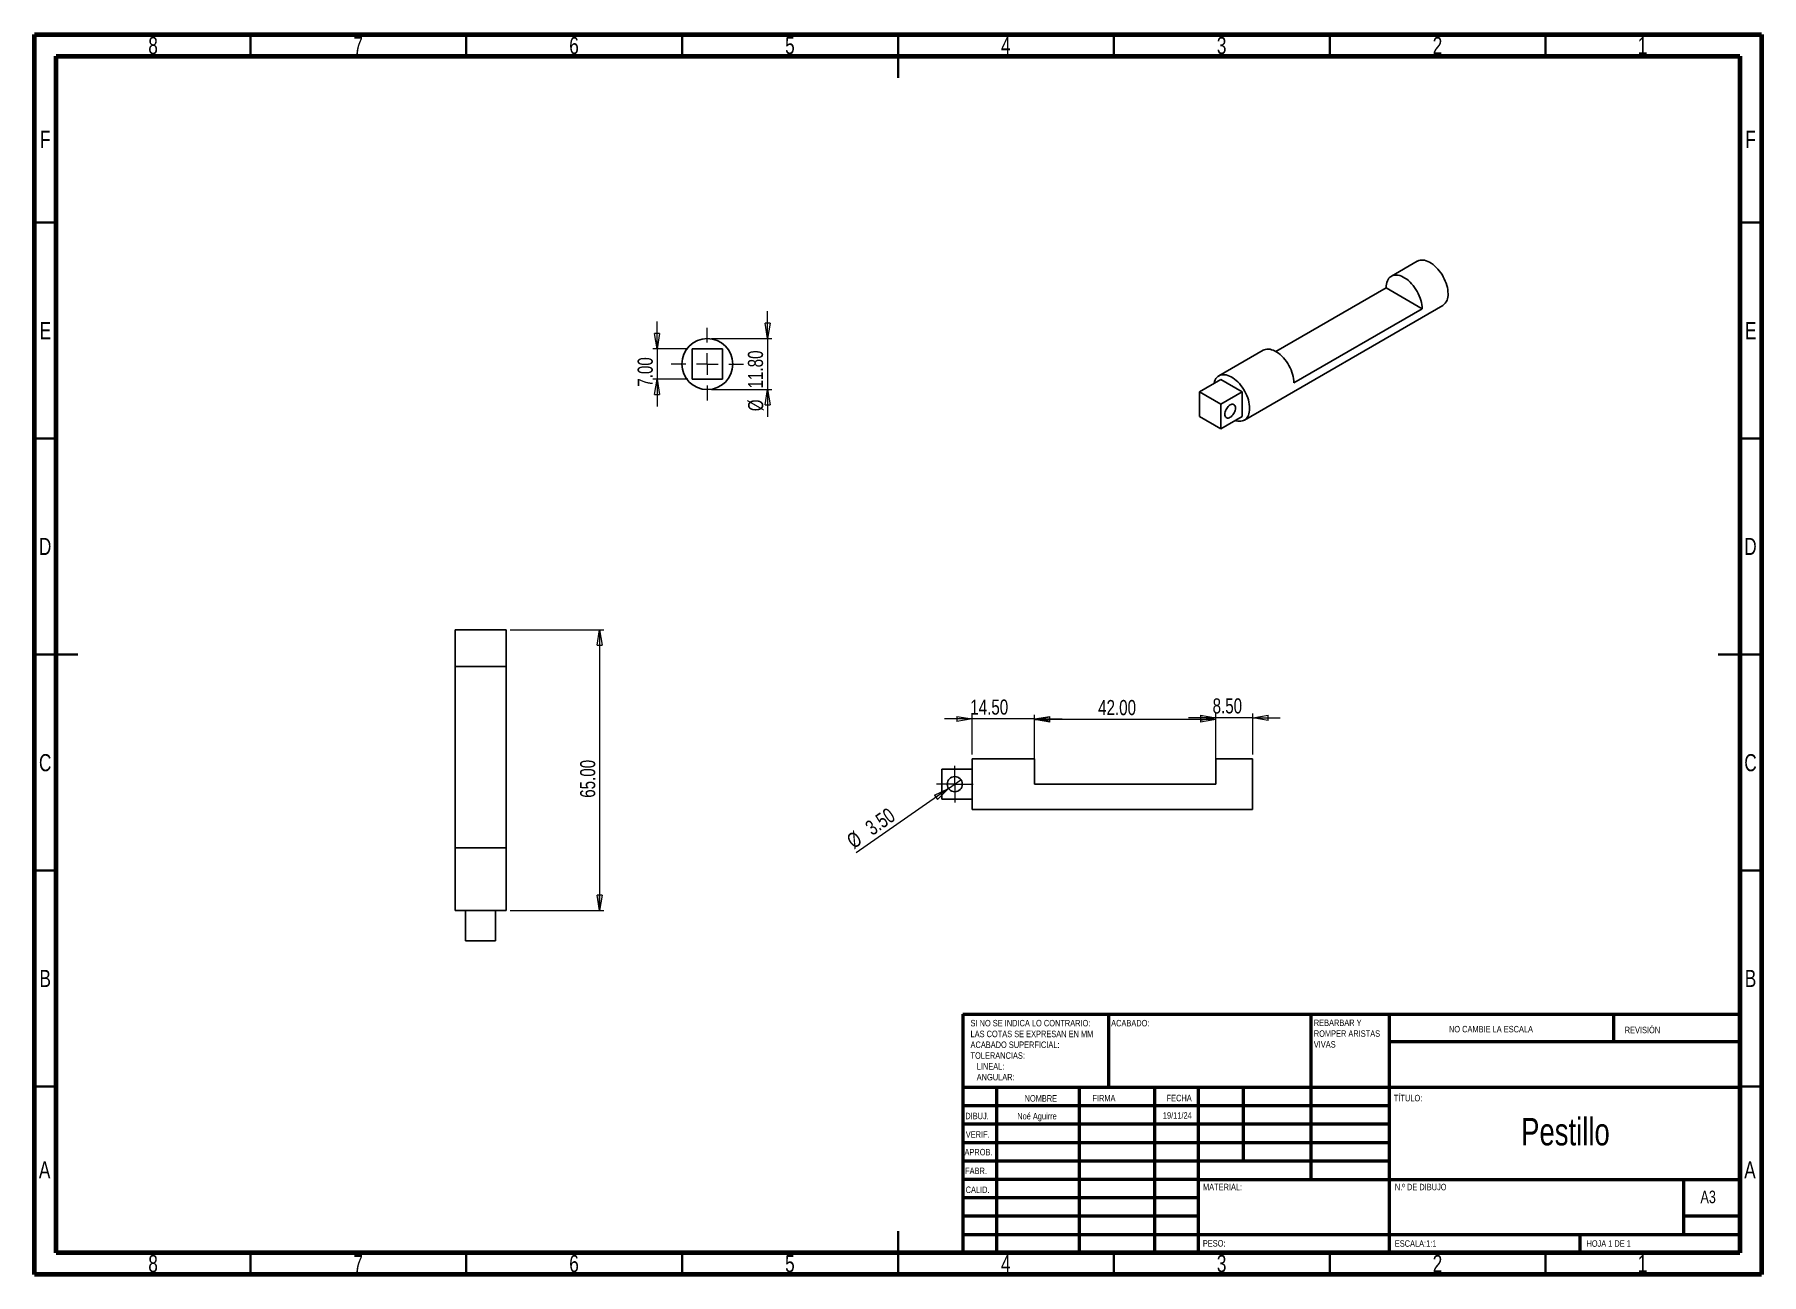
# Model space of a CAD drawing. Header units: millimetres. Extents: x 15 to 415, y 5 to 292.
import ezdxf

# ---------------------------------------------------------------- set-up
doc = ezdxf.new("R2010")
doc.units = ezdxf.units.MM
doc.styles.add('SLDTEXTSTYLE0', font='TXT', dxfattribs={"width": 0.75})
doc.styles.add('SLDTEXTSTYLE1', font='TXT', dxfattribs={"width": 0.681818})
doc.dimstyles.new('SLDDIMSTYLE0', dxfattribs={"dimtxt": 3.5, "dimasz": 3.556, "dimexe": 0, "dimexo": 0.0625, "dimgap": 0.875, "dimtad": 1, "dimrnd": 1e-09, "dimzin": 4, "dimdsep": 46, "dimtxsty": 'SLDTEXTSTYLE0', "dimblk1": 'CLOSED', "dimblk2": 'CLOSED', "dimsah": 1, "dimcen": 0.09, "dimadec": 0, "dimazin": 1, "dimtfac": 1, "dimtmove": 0, "dimatfit": 0, "dimldrblk": 'CLOSED', "dimfxl": 1, "dimfrac": 2, "dimtolj": 1, "dimtzin": 12, "dimarcsym": 0})
doc.dimstyles.new('SLDDIMSTYLE1', dxfattribs={"dimtxt": 3.5, "dimasz": 3.556, "dimexe": 0, "dimexo": 0.0625, "dimgap": 0.875, "dimtad": 1, "dimrnd": 1e-09, "dimzin": 4, "dimdsep": 46, "dimtxsty": 'SLDTEXTSTYLE0', "dimblk1": 'CLOSED', "dimblk2": 'CLOSED', "dimsah": 1, "dimcen": 0.09, "dimadec": 0, "dimazin": 1, "dimtfac": 1, "dimtofl": 0, "dimtmove": 0, "dimatfit": 3, "dimldrblk": 'CLOSED', "dimfxl": 1, "dimfrac": 2, "dimtolj": 1, "dimtzin": 12, "dimarcsym": 0})
doc.dimstyles.new('SLDDIMSTYLE2', dxfattribs={"dimtxt": 3.5, "dimasz": 3.556, "dimexe": 0, "dimexo": 0.0625, "dimgap": 0.875, "dimtad": 1, "dimrnd": 1e-09, "dimzin": 4, "dimdsep": 46, "dimtxsty": 'SLDTEXTSTYLE0', "dimblk1": 'NONE', "dimblk2": 'CLOSED', "dimsah": 1, "dimcen": 0, "dimadec": 0, "dimazin": 1, "dimtfac": 1, "dimtmove": 0, "dimatfit": 3, "dimldrblk": 'NONE', "dimfxl": 1, "dimfrac": 2, "dimtolj": 1, "dimtzin": 12, "dimarcsym": 0})

# ---------------------------------------------------------------- blocks, each defined once
blk = doc.blocks.new('_Closed')
at = {"color": 0, "linetype": 'ByBlock', "lineweight": -2}
for p, q in [((-1, 0.166667), (0, 0)), ((-1, 0.166667), (-1, -0.166667)), ((0, 0), (-1, -0.166667)), ((0, 0), (-1, 0))]:
    blk.add_line(p, q, dxfattribs=at)
blk = doc.blocks.new('_D')
at = {"color": 7, "linetype": 'Continuous', "lineweight": 0}
for p, q in [((184.79, 221.63), (184.79, 227.98)), ((171.84, 221.63), (185.79, 221.63)), ((184.79, 221.63), (184.79, 209.83)), ((171.84, 209.83), (185.79, 209.83)), ((184.79, 209.83), (184.79, 203.48))]:
    blk.add_line(p, q, dxfattribs=at)
at = {"color": 7, "linetype": 'Continuous', "lineweight": 18, "xscale": 3.556, "yscale": 3.556}
for p, rotation in [((184.79, 221.63, -3.5), 270), ((184.79, 209.83, -3.5), 90)]:
    blk.add_blockref('_Closed', p, dxfattribs=dict(at, rotation=rotation))
at = {"color": 7, "linetype": 'Continuous', "lineweight": 18, "char_height": 3.5, "attachment_point": 1, "rotation": 90, "style": 'SLDTEXTSTYLE0'}
for s, insert in [('11.80', (180.23, 210.09)), ('%%c', (180.28, 204.81))]:
    blk.add_mtext(s, dxfattribs=dict(at, insert=insert))
blk = doc.blocks.new('_D_1')
at = {"color": 7, "linetype": 'Continuous', "lineweight": 0}
for p, q in [((159.2, 219.23), (159.2, 225.58)), ((166.34, 219.23), (158.2, 219.23)), ((159.2, 219.23), (159.2, 212.23)), ((166.34, 212.23), (158.2, 212.23)), ((159.2, 212.23), (159.2, 205.88))]:
    blk.add_line(p, q, dxfattribs=at)
at = {"color": 7, "linetype": 'Continuous', "lineweight": 18, "xscale": 3.556, "yscale": 3.556}
for p, rotation in [((159.2, 219.23, -3.5), 270), ((159.2, 212.23, -3.5), 90)]:
    blk.add_blockref('_Closed', p, dxfattribs=dict(at, rotation=rotation))
at = {"color": 7, "linetype": 'Continuous', "lineweight": 18, "insert": (154.69, 210.48), "char_height": 3.5, "attachment_point": 1, "rotation": 90, "style": 'SLDTEXTSTYLE0'}
blk.add_mtext('7.00', dxfattribs=at)
blk = doc.blocks.new('SW_CENTERMARKSYMBOL_0')
at = {"color": 0, "linetype": 'Continuous', "lineweight": 18}
for p, q in [((0, 5), (0, 8.4)), ((-5, 0), (-8.4, 0)), ((0, 0), (-2.5, 0)), ((0, 0), (0, 2.5)), ((0, 0), (0, -2.5)), ((0, 0), (2.5, 0)), ((5, 0), (8.4, 0)), ((0, -5), (0, -8.4))]:
    blk.add_line(p, q, dxfattribs=at)
blk = doc.blocks.new('_D_2')
at = {"color": 7, "linetype": 'Continuous', "lineweight": 0}
for p, q in [((125.2, 154.22), (146.89, 154.22)), ((145.89, 154.22), (145.89, 89.22)), ((125.2, 89.22), (146.89, 89.22))]:
    blk.add_line(p, q, dxfattribs=at)
at = {"color": 7, "linetype": 'Continuous', "lineweight": 18, "xscale": 3.556, "yscale": 3.556}
for p, rotation in [((145.89, 154.22), 90), ((145.89, 89.22), 270)]:
    blk.add_blockref('_Closed', p, dxfattribs=dict(at, rotation=rotation))
at = {"color": 7, "linetype": 'Continuous', "lineweight": 18, "insert": (141.37, 115.33), "char_height": 3.5, "attachment_point": 1, "rotation": 90, "style": 'SLDTEXTSTYLE0'}
blk.add_mtext('65.00', dxfattribs=at)
blk = doc.blocks.new('_D_3')
at = {"color": 7, "linetype": 'Continuous', "lineweight": 0}
for p, q in [((232.15, 133.57), (225.8, 133.57)), ((232.15, 125.38), (232.15, 134.57)), ((246.65, 133.57), (232.15, 133.57)), ((246.65, 125.38), (246.65, 134.57)), ((246.65, 133.57), (253, 133.57))]:
    blk.add_line(p, q, dxfattribs=at)
at = {"color": 7, "linetype": 'Continuous', "lineweight": 18, "xscale": 3.556, "yscale": 3.556}
blk.add_blockref('_Closed', (232.15, 133.57), dxfattribs=at)
at = {"color": 7, "linetype": 'Continuous', "lineweight": 18, "xscale": 3.556, "yscale": 3.556, "rotation": 180}
blk.add_blockref('_Closed', (246.65, 133.57), dxfattribs=at)
at = {"color": 7, "linetype": 'Continuous', "lineweight": 18, "insert": (231.74, 138.08), "char_height": 3.5, "attachment_point": 1, "style": 'SLDTEXTSTYLE0'}
blk.add_mtext('14.50', dxfattribs=at)
blk = doc.blocks.new('_D_4')
at = {"color": 7, "linetype": 'Continuous', "lineweight": 0}
for p, q in [((288.65, 133.84), (282.3, 133.84)), ((288.65, 125.38), (288.65, 134.84)), ((297.15, 133.84), (288.65, 133.84)), ((297.15, 125.38), (297.15, 134.84)), ((297.15, 133.84), (303.5, 133.84))]:
    blk.add_line(p, q, dxfattribs=at)
at = {"color": 7, "linetype": 'Continuous', "lineweight": 18, "xscale": 3.556, "yscale": 3.556}
blk.add_blockref('_Closed', (288.65, 133.84), dxfattribs=at)
at = {"color": 7, "linetype": 'Continuous', "lineweight": 18, "xscale": 3.556, "yscale": 3.556, "rotation": 180}
blk.add_blockref('_Closed', (297.15, 133.84), dxfattribs=at)
at = {"color": 7, "linetype": 'Continuous', "lineweight": 18, "insert": (287.87, 138.35), "char_height": 3.5, "attachment_point": 1, "style": 'SLDTEXTSTYLE0'}
blk.add_mtext('8.50', dxfattribs=at)
blk = doc.blocks.new('_D_5')
at = {"color": 7, "linetype": 'Continuous', "lineweight": 0}
for q in [(205.31, 102.6), (229.59, 119.48)]:
    blk.add_line((226.71, 117.48), q, dxfattribs=at)
at = {"color": 7, "linetype": 'Continuous', "lineweight": 18, "xscale": 3.556, "yscale": 3.556, "rotation": 34.8189705173}
blk.add_blockref('_Closed', (226.71, 117.48), dxfattribs=at)
at = {"color": 7, "linetype": 'Continuous', "lineweight": 18, "char_height": 3.5, "attachment_point": 1, "rotation": 34.819, "style": 'SLDTEXTSTYLE0'}
for s, insert in [('3.50', (207.05, 109.34)), ('%%c', (202.75, 106.28))]:
    blk.add_mtext(s, dxfattribs=dict(at, insert=insert))
blk = doc.blocks.new('_None')
blk = doc.blocks.new('_D_6')
at = {"color": 7, "linetype": 'Continuous', "lineweight": 0}
for p, q in [((246.65, 119.48), (246.65, 134.45)), ((288.65, 133.45), (246.65, 133.45)), ((288.65, 119.48), (288.65, 134.45))]:
    blk.add_line(p, q, dxfattribs=at)
at = {"color": 7, "linetype": 'Continuous', "lineweight": 18, "xscale": 3.556, "yscale": 3.556, "rotation": 180}
blk.add_blockref('_Closed', (246.65, 133.45), dxfattribs=at)
at = {"color": 7, "linetype": 'Continuous', "lineweight": 18, "xscale": 3.556, "yscale": 3.556}
blk.add_blockref('_Closed', (288.65, 133.45), dxfattribs=at)
at = {"color": 7, "linetype": 'Continuous', "lineweight": 18, "insert": (261.35, 137.97), "char_height": 3.5, "attachment_point": 1, "style": 'SLDTEXTSTYLE0'}
blk.add_mtext('42.00', dxfattribs=at)
blk = doc.blocks.new('SW_CENTERMARKSYMBOL_1')
at = {"color": 0, "linetype": 'Continuous', "lineweight": 18}
for p, q in [((0, 2.5), (0, 4.25)), ((-2.5, 0), (-4.25, 0)), ((0, 0), (-2.5, 0)), ((0, 0), (0, 2.5)), ((0, 0), (0, -2.5)), ((0, 0), (2.5, 0)), ((2.5, 0), (4.25, 0)), ((0, -2.5), (0, -4.25))]:
    blk.add_line(p, q, dxfattribs=at)

msp = doc.modelspace()

# ---------------------------------------------------------------- linework, layer by layer
at = {"color": 7, "linetype": 'Continuous', "lineweight": 70}
for p, q in [((15, 5), (15, 292)), ((15, 292), (415, 292)), ((415, 292), (415, 5)), ((20, 10), (20, 287)), ((20, 287), (410, 287)), ((410, 287), (410, 10)), ((410, 10), (20, 10)), ((415, 5), (15, 5))]:
    msp.add_line(p, q, dxfattribs=at)
at = {"color": 7, "linetype": 'Continuous', "lineweight": 35}
for p, q in [((65, 287), (65, 292)), ((115, 287), (115, 292)), ((165, 287), (165, 292)), ((215, 292), (215, 282)), ((215, 287), (215, 292)), ((265, 287), (265, 292)), ((315, 287), (315, 292)), ((365, 287), (365, 292)), ((20, 248.5), (15, 248.5)), ((410, 248.5), (415, 248.5)), ((20, 198.5), (15, 198.5)), ((410, 198.5), (415, 198.5)), ((15, 148.5), (25, 148.5)), ((20, 148.5), (15, 148.5)), ((415, 148.5), (405, 148.5)), ((410, 148.5), (415, 148.5)), ((20, 98.5), (15, 98.5)), ((410, 98.5), (415, 98.5)), ((20, 48.5), (15, 48.5)), ((410, 48.5), (415, 48.5)), ((215, 5), (215, 15)), ((65, 10), (65, 5)), ((115, 10), (115, 5)), ((165, 10), (165, 5)), ((215, 10), (215, 5)), ((265, 10), (265, 5)), ((315, 10), (315, 5)), ((365, 10), (365, 5))]:
    msp.add_line(p, q, dxfattribs=at)
at = {"color": 7, "linetype": 'Continuous', "lineweight": 25}
for p, q in [((335.289, 239.532), (329.279, 236.062)), ((328.057, 233.361), (302.531, 218.625)), ((328.057, 233.361), (336.401, 228.544)), ((295.227, 202.779), (341.189, 229.313)), ((336.401, 228.544), (306.702, 211.4)), ((167.336, 219.229), (167.336, 212.229)), ((174.336, 219.229), (167.336, 219.229)), ((174.336, 212.229), (174.336, 219.229)), ((299.58, 218.918), (289.327, 212.999)), ((167.336, 212.229), (174.336, 212.229)), ((284.852, 209.318), (289.802, 212.176)), ((294.752, 209.318), (289.802, 212.176)), ((289.802, 206.461), (284.852, 209.318)), ((284.852, 209.318), (284.852, 203.602)), ((289.802, 206.461), (294.752, 209.318)), ((294.752, 203.602), (294.752, 209.318)), ((289.802, 200.745), (289.802, 206.461)), ((284.852, 203.602), (289.802, 200.745)), ((289.802, 200.745), (294.752, 203.602)), ((112.403, 154.224), (112.403, 145.724)), ((124.203, 154.224), (112.403, 154.224)), ((124.203, 145.724), (124.203, 154.224)), ((124.203, 145.724), (112.403, 145.724)), ((112.403, 145.724), (112.403, 103.724)), ((124.203, 145.724), (124.203, 103.724)), ((246.649, 124.383), (232.149, 124.383)), ((232.149, 118.483), (232.149, 124.383)), ((246.649, 118.483), (246.649, 124.383)), ((297.149, 124.383), (288.649, 124.383)), ((288.649, 118.483), (288.649, 124.383)), ((297.149, 118.483), (297.149, 124.383)), ((225.149, 114.983), (225.149, 121.983)), ((225.149, 121.983), (232.149, 121.983)), ((232.149, 112.583), (232.149, 118.483)), ((288.649, 118.483), (246.649, 118.483)), ((297.149, 112.583), (297.149, 118.483)), ((225.149, 114.983), (232.149, 114.983)), ((232.149, 112.583), (297.149, 112.583)), ((112.403, 103.724), (112.403, 89.224)), ((124.203, 103.724), (112.403, 103.724)), ((124.203, 89.224), (124.203, 103.724)), ((124.203, 89.224), (112.403, 89.224)), ((114.803, 82.224), (114.803, 89.224)), ((121.803, 82.224), (121.803, 89.224)), ((121.803, 82.224), (114.803, 82.224))]:
    msp.add_line(p, q, dxfattribs=at)
at = {"color": 7, "linetype": 'Continuous', "lineweight": 50}
for p, q in [((230, 65.25), (410, 65.25)), ((230, 65.25), (230, 10)), ((263.8, 48.25), (263.8, 65.25)), ((310.6, 65.25), (310.6, 27)), ((328.8, 65.25), (328.8, 10)), ((380.8, 58.875), (380.8, 65.25)), ((410, 58.875), (328.8, 58.875)), ((410, 48.25), (230, 48.25)), ((237.8, 48.25), (237.8, 10)), ((256.991, 48.25), (256.991, 10)), ((274.399, 48.25), (274.399, 10)), ((284.6, 10), (284.6, 48.25)), ((295, 31.25), (295, 48.25)), ((328.8, 44), (230, 44)), ((328.8, 39.75), (230, 39.75)), ((328.8, 35.5), (230, 35.5)), ((328.8, 31.25), (230, 31.25)), ((284.6, 27), (230, 27)), ((284.6, 27), (410, 27)), ((397, 14.25), (397, 27)), ((284.6, 22.75), (230, 22.75)), ((284.6, 18.5), (230, 18.5)), ((410, 18.5), (397, 18.5)), ((230, 14.25), (410, 14.25)), ((373, 10), (373, 14.25))]:
    msp.add_line(p, q, dxfattribs=at)
at = {"color": 7, "linetype": 'Continuous', "lineweight": 25, "flags": 128}
for points in [[(336.401, 228.544), (336.382, 229.013), (336.325, 229.499), (336.232, 229.999), (336.102, 230.507), (335.937, 231.019), (335.738, 231.531), (335.508, 232.037), (335.248, 232.534), (334.961, 233.016), (334.649, 233.48), (334.315, 233.921), (333.962, 234.334), (333.593, 234.717), (333.212, 235.067), (332.822, 235.378), (332.427, 235.65), (332.03, 235.879), (331.635, 236.064), (331.245, 236.202), (330.864, 236.293), (330.496, 236.335), (330.143, 236.329), (329.809, 236.274), (329.497, 236.171), (329.209, 236.02), (328.949, 235.824), (328.719, 235.583), (328.52, 235.301), (328.356, 234.979), (328.226, 234.621), (328.132, 234.229), (328.076, 233.808), (328.057, 233.361)], [(342.411, 232.014), (342.393, 232.476), (342.338, 232.954), (342.247, 233.446), (342.121, 233.946), (341.961, 234.451), (341.768, 234.955), (341.544, 235.455), (341.291, 235.945), (341.011, 236.422), (340.707, 236.882), (340.381, 237.32), (340.037, 237.732), (339.676, 238.115), (339.303, 238.466), (338.921, 238.782), (338.532, 239.059), (338.141, 239.295), (337.751, 239.489), (337.365, 239.637), (336.987, 239.741), (336.62, 239.797), (336.267, 239.806), (335.931, 239.768), (335.616, 239.683), (335.324, 239.551), (335.289, 239.532)], [(306.702, 211.4), (306.683, 211.868), (306.627, 212.355), (306.533, 212.854), (306.403, 213.363), (306.238, 213.875), (306.04, 214.387), (305.81, 214.893), (305.55, 215.389), (305.262, 215.872), (304.95, 216.335), (304.616, 216.776), (304.263, 217.19), (303.895, 217.573), (303.514, 217.922), (303.124, 218.234), (302.729, 218.506), (302.332, 218.735), (301.936, 218.919), (301.547, 219.058), (301.166, 219.148), (300.797, 219.191), (300.444, 219.184), (300.11, 219.129), (299.798, 219.026), (299.58, 218.918)], [(296.449, 205.481), (296.431, 205.942), (296.376, 206.421), (296.285, 206.913), (296.159, 207.413), (295.999, 207.918), (295.806, 208.422), (295.582, 208.921), (295.329, 209.412), (295.049, 209.889), (294.745, 210.348), (294.419, 210.786), (294.075, 211.199), (293.714, 211.582), (293.341, 211.933), (292.959, 212.248), (292.57, 212.525), (292.179, 212.762), (291.789, 212.955), (291.403, 213.104), (291.025, 213.207), (290.658, 213.264), (290.305, 213.273), (289.969, 213.235), (289.654, 213.15), (289.362, 213.018), (289.095, 212.842), (288.857, 212.622), (288.648, 212.36), (288.471, 212.059), (288.328, 211.722), (288.219, 211.351), (288.197, 211.249)], [(291.924, 203.399), (291.709, 203.296), (291.5, 203.24), (291.305, 203.233), (291.128, 203.274), (290.976, 203.362), (290.852, 203.494), (290.761, 203.668), (290.705, 203.876), (290.686, 204.113), (290.705, 204.372), (290.761, 204.645), (290.852, 204.923), (290.976, 205.199), (291.128, 205.463), (291.305, 205.708), (291.5, 205.926), (291.709, 206.111), (291.924, 206.256), (292.138, 206.359), (292.347, 206.415), (292.542, 206.422), (292.719, 206.381), (292.871, 206.293), (292.995, 206.161), (293.086, 205.988), (293.142, 205.779), (293.161, 205.542), (293.142, 205.283), (293.086, 205.01), (292.995, 204.732), (292.871, 204.456), (292.719, 204.192), (292.542, 203.947), (292.347, 203.729), (292.138, 203.544), (291.924, 203.399)], [(293.146, 202.675), (293.341, 202.617), (293.714, 202.537), (294.075, 202.504), (294.419, 202.518), (294.745, 202.58), (295.049, 202.688), (295.329, 202.843), (295.582, 203.041), (295.806, 203.282), (295.999, 203.564), (296.159, 203.883), (296.285, 204.238), (296.376, 204.625), (296.431, 205.04), (296.449, 205.481)]]:
    msp.add_lwpolyline(points, dxfattribs=at)
at = {"color": 7, "linetype": 'Continuous', "lineweight": 25}
for centre, radius in [((170.836, 215.729), 5.9), ((228.149, 118.483), 1.75)]:
    msp.add_circle(centre, radius, dxfattribs=at)
msp.add_arc((339.468, 231.718), 2.958, 305.57826, 5.73392, dxfattribs=at)

# ---------------------------------------------------------------- block references
at = {"color": 7, "linetype": 'Continuous', "lineweight": 0}
for name, p in [('SW_CENTERMARKSYMBOL_0', (170.836, 215.729)), ('SW_CENTERMARKSYMBOL_1', (228.149, 118.483))]:
    msp.add_blockref(name, p, dxfattribs=at)

# ---------------------------------------------------------------- texts
for s, insert, char_height, attachment_point, style in [('8', (42.46, 291.446), 3.969, 2, 'SLDTEXTSTYLE0'), ('7', (89.96, 291.446), 3.969, 2, 'SLDTEXTSTYLE0'), ('6', (139.96, 291.446), 3.969, 2, 'SLDTEXTSTYLE0'), ('5', (189.96, 291.446), 3.969, 2, 'SLDTEXTSTYLE0'), ('4', (239.96, 291.446), 3.969, 2, 'SLDTEXTSTYLE0'), ('3', (289.96, 291.446), 3.969, 2, 'SLDTEXTSTYLE0'), ('2', (339.96, 291.446), 3.969, 2, 'SLDTEXTSTYLE0'), ('1', (387.46, 291.446), 3.969, 2, 'SLDTEXTSTYLE0'), ('F', (17.458, 269.746), 3.969, 2, 'SLDTEXTSTYLE0'), ('F', (412.458, 269.746), 3.969, 2, 'SLDTEXTSTYLE0'), ('E', (17.508, 225.446), 3.969, 2, 'SLDTEXTSTYLE0'), ('E', (412.508, 225.446), 3.969, 2, 'SLDTEXTSTYLE0'), ('D', (17.453, 175.496), 3.969, 2, 'SLDTEXTSTYLE0'), ('D', (412.453, 175.496), 3.969, 2, 'SLDTEXTSTYLE0'), ('C', (17.459, 125.446), 3.969, 2, 'SLDTEXTSTYLE0'), ('C', (412.459, 125.446), 3.969, 2, 'SLDTEXTSTYLE0'), ('B', (17.471, 75.496), 3.969, 2, 'SLDTEXTSTYLE0'), ('B', (412.471, 75.496), 3.969, 2, 'SLDTEXTSTYLE0'), ('REBARBAR Y ^JROMPER ARISTAS ^JVIVAS', (311.309, 64.003), 1.5, 1, 'SLDTEXTSTYLE0'), ('SI NO SE INDICA LO CONTRARIO:^JLAS COTAS SE EXPRESAN EN MM^JACABADO SUPERFICIAL:^JTOLERANCIAS:^J   LINEAL:^J   ANGULAR:', (231.803, 63.921), 1.5, 1, 'SLDTEXTSTYLE0'), ('ACABADO:', (264.371, 63.919), 1.5, 1, 'SLDTEXTSTYLE0'), ('NO CAMBIE LA ESCALA', (342.615, 62.533), 1.5, 1, 'SLDTEXTSTYLE0'), ('REVISIÓN', (383.328, 62.335), 1.5, 1, 'SLDTEXTSTYLE0'), ('NOMBRE', (244.322, 46.501), 1.5, 1, 'SLDTEXTSTYLE0'), ('FIRMA', (260.034, 46.562), 1.5, 1, 'SLDTEXTSTYLE0'), ('FECHA', (277.215, 46.576), 1.5, 1, 'SLDTEXTSTYLE0'), ('TÍTULO:', (329.857, 46.576), 1.5, 1, 'SLDTEXTSTYLE0'), ('DIBUJ.', (230.59, 42.43), 1.5, 1, 'SLDTEXTSTYLE0'), ('Noé Aguirre', (247.198, 42.383), 1.4986, 2, 'SLDTEXTSTYLE0'), ('19/11/24', (279.703, 42.559), 1.4986, 2, 'SLDTEXTSTYLE0'), ('Pestillo', (369.594, 41.225), 6.35, 2, 'SLDTEXTSTYLE0'), ('VERIF.', (230.699, 38.154), 1.5, 1, 'SLDTEXTSTYLE0'), ('APROB.', (230.402, 34.064), 1.5, 1, 'SLDTEXTSTYLE0'), ('A', (17.34, 31.196), 3.969, 2, 'SLDTEXTSTYLE0'), ('FABR.', (230.543, 29.734), 1.5, 1, 'SLDTEXTSTYLE0'), ('A', (412.34, 31.196), 3.969, 2, 'SLDTEXTSTYLE0'), ('CALID.', (230.669, 25.35), 1.5, 1, 'SLDTEXTSTYLE0'), ('MATERIAL:', (285.646, 25.986), 1.5, 1, 'SLDTEXTSTYLE0'), ('N.º DE DIBUJO', (330.074, 25.986), 1.5, 1, 'SLDTEXTSTYLE0'), ('A3', (400.871, 24.406), 2.9104, 1, 'SLDTEXTSTYLE0'), ('PESO:', (285.618, 12.949), 1.4986, 1, 'SLDTEXTSTYLE0'), ('ESCALA:1:1', (330.074, 12.9), 1.5, 1, 'SLDTEXTSTYLE0'), ('HOJA 1 DE 1', (374.478, 12.9), 1.5, 1, 'SLDTEXTSTYLE1'), ('8', (42.46, 9.496), 3.969, 2, 'SLDTEXTSTYLE0'), ('7', (89.96, 9.496), 3.969, 2, 'SLDTEXTSTYLE0'), ('6', (139.96, 9.496), 3.969, 2, 'SLDTEXTSTYLE0'), ('5', (189.96, 9.496), 3.969, 2, 'SLDTEXTSTYLE0'), ('4', (239.96, 9.496), 3.969, 2, 'SLDTEXTSTYLE0'), ('3', (289.96, 9.496), 3.969, 2, 'SLDTEXTSTYLE0'), ('2', (339.96, 9.496), 3.969, 2, 'SLDTEXTSTYLE0'), ('1', (387.46, 9.496), 3.969, 2, 'SLDTEXTSTYLE0')]:
    msp.add_mtext(s, dxfattribs=dict(at, insert=insert, char_height=char_height, attachment_point=attachment_point, style=style))

# ---------------------------------------------------------------- dimensions: what is measured, and where the dimension line sits
at = {"color": 7, "linetype": 'Continuous', "lineweight": 18}
for base, p1, p2, dimstyle, picture, middle in [((159.203, 212.229), (167.336, 219.229), (167.336, 212.229), 'SLDDIMSTYLE0', '_D_1', (159.203, 215.001)), ((145.885, 89.224), (124.203, 154.224), (124.203, 89.224), 'SLDDIMSTYLE1', '_D_2', (145.885, 121.146))]:
    dim = msp.add_linear_dim(base=base, p1=p1, p2=p2, angle=90, dimstyle=dimstyle, dxfattribs=at)
    dim.commit()
    dim.dimension.update_dxf_attribs({"geometry": picture, "text_midpoint": middle, "dimtype": 160})
dim = msp.add_linear_dim(base=(184.79, 209.829), p1=(170.836, 221.629), p2=(170.836, 209.829), angle=90, text='%%c<>', dimstyle='SLDDIMSTYLE0', dxfattribs=at)
dim.commit()
dim.dimension.update_dxf_attribs({"geometry": '_D', "text_midpoint": (184.79, 213.267), "dimtype": 160})
for base, p1, p2, dimstyle, picture, middle in [((232.149, 133.569), (246.649, 124.383), (232.149, 124.383), 'SLDDIMSTYLE0', '_D_3', (237.558, 133.569)), ((246.649, 133.454), (288.649, 118.483), (246.649, 118.483), 'SLDDIMSTYLE1', '_D_6', (267.173, 133.454)), ((288.649, 133.835), (297.149, 124.383), (288.649, 124.383), 'SLDDIMSTYLE0', '_D_4', (292.394, 133.835))]:
    dim = msp.add_linear_dim(base=base, p1=p1, p2=p2, dimstyle=dimstyle, dxfattribs=at)
    dim.commit()
    dim.dimension.update_dxf_attribs({"geometry": picture, "text_midpoint": middle, "dimtype": 160})
dim = msp.add_diameter_dim_2p(p1=(229.586, 119.483), p2=(226.712, 117.484), dimstyle='SLDDIMSTYLE2', dxfattribs=at)
dim.commit()
dim.dimension.update_dxf_attribs({"geometry": '_D_5', "text_midpoint": (211.041, 106.585), "dimtype": 163})

doc.saveas('drawing.dxf')
